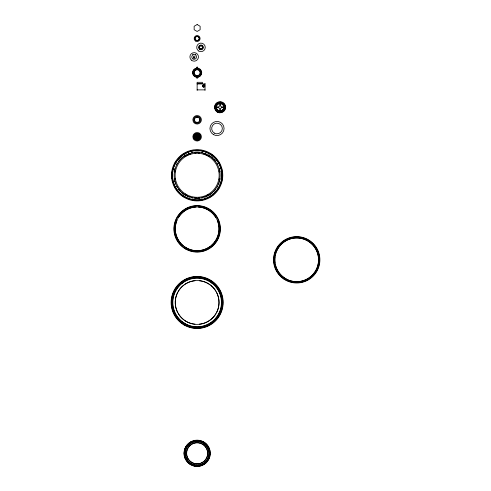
<?xml version="1.0" encoding="UTF-8"?>
<svg xmlns="http://www.w3.org/2000/svg" width="491" height="491" viewBox="0 0 491 491"><rect width="100%" height="100%" fill="white"/><g stroke="black" fill="none" stroke-linecap="round" stroke-linejoin="round"><path stroke-width="0.74" d="M219.747 103.687L219.735 105.988A1.313 1.313 0 0 0 218.808 106.915L216.506 106.928M220.404 110.831L220.416 108.529A1.313 1.313 0 0 0 221.343 107.597L223.644 107.584M194.596 119.098L194.596 120.461M193.687 136.762C193.522 132.331 200.758 132.331 200.586 136.762C200.758 141.193 193.522 141.193 193.687 136.762L200.586 136.762M197.818 117.245L196.455 117.245A2.627 2.627 0 0 0 195.277 121.639A2.627 2.627 0 0 0 199.677 120.461L199.677 119.098M215.549 106.7L215.488 107.357M215.874 106.7L215.819 107.357M215.985 106.7L215.905 107.357M224.227 107.357L224.166 106.7M224.332 107.357L224.277 106.7M224.663 107.357L224.626 106.7M196.247 140.095L198.033 133.429M216.071 105.013L215.795 105.614L216.12 105.743L216.371 105.135L215.745 104.878M216.108 105.148L215.856 105.755L216.476 106.013L216.727 105.405L216.408 105.27L216.157 105.878M217.814 111.635L218.237 110.61L218.845 110.862L218.544 111.586L217.936 111.334M223.822 109.051L224.056 108.437M224.264 109.119L224.197 108.382L223.945 108.984L224.565 109.241M195.412 139.751L198.861 133.773M216.783 104.196L217.28 103.767M216.954 104.368L217.445 103.932M217.028 104.448L217.525 104.012M223.319 109.806L222.902 110.322M223.399 109.886L222.963 110.383M223.632 110.119C223.374 111.175 222.153 109.972 223.086 109.579L223.644 110.131M222.951 103.687L222.392 104.245C222.797 105.172 223.994 103.975 222.951 103.687L223.331 104.006M194.7 139.205L199.579 134.325M217.212 103.705C216.144 103.951 217.353 105.178 217.759 104.245L216.967 103.454M194.148 138.487L200.125 135.037M218.102 103.116L218.716 102.883L219.004 103.589L218.397 103.84L217.973 102.815M218.139 103.214L218.747 102.963M218.231 103.435L218.839 103.184M218.274 103.54L218.876 103.263M223.669 105.129L223.337 105.264L223.614 105.866L224.234 105.608L223.982 105L223.65 105.135L223.933 105.731M215.966 109.033L216.586 108.775L216.359 108.155L215.334 108.634L215.586 109.241L216.206 108.984L215.954 108.382M221.435 111.162L222.049 110.929M221.472 111.261L222.079 111.009M221.601 111.561L222.214 111.334L221.914 110.61L221.306 110.862L221.729 111.887M193.804 137.658L200.469 135.872M219.747 102.699L220.404 102.699M219.747 103.03L220.404 103.03M219.747 103.141L220.404 103.141M220.404 111.377L219.747 111.377M220.404 111.488L219.747 111.488M219.747 111.813L220.404 111.813M220.078 111.88L220.404 111.838M197.818 122.32L196.455 122.32M196.24 68.181L198.033 68.181M198.033 77.21L196.24 77.21M197.137 83.623L202.396 83.623L202.396 82.31L197.137 82.31L197.137 90.375M197.137 83.967L205.023 83.967M197.137 89.878L205.023 89.878M215.199 106.7L216.316 106.7L216.255 107.357L215.138 107.357M223.644 106.928L221.349 106.928A1.313 1.313 0 0 0 220.416 105.988L220.416 103.687M216.506 107.584L218.802 107.584A1.313 1.313 0 0 0 219.735 108.529L219.747 110.831M193.804 135.872L200.469 137.658M221.312 103.184L221.92 103.435M221.281 103.263L221.877 103.54M224.074 108.45L223.755 108.315L223.503 108.922L224.123 109.18M218.114 110.911L218.71 111.181M218.072 111.009L218.679 111.261M194.148 135.037L200.125 138.487M222.877 103.767L223.27 104.067M222.705 103.932L223.196 104.368M222.626 104.012L223.123 104.448M217.268 110.303L216.832 109.806M217.188 110.383L216.752 109.886M194.7 134.325L199.579 139.205M216.519 110.119C216.776 111.175 217.998 109.972 217.065 109.579L216.273 110.365L216.574 110.757M195.412 133.773L198.861 139.751M194.098 73.951L194.405 74.522M224.105 105.006L224.332 105.62M216.267 108.904L216.046 108.284M215.715 108.425L215.887 109.119M196.247 133.429L198.033 140.095M224.516 106.7L224.675 107.259M220.404 102.349L220.404 103.466L219.747 103.466L219.747 102.349M205.023 83.47L205.023 90.375M197.137 133.313L197.137 140.211M209.731 454.543A12.649 12.649 0 0 1 209.547 455.771M209.246 456.98A12.649 12.649 0 0 1 208.828 458.146M208.294 459.269A12.649 12.649 0 0 1 205.164 463.087M204.164 463.823A12.649 12.649 0 0 1 200.813 465.413M199.604 465.714A12.649 12.649 0 0 1 194.669 465.714M193.466 465.413A12.649 12.649 0 0 1 190.109 463.823M189.109 463.087A12.649 12.649 0 0 1 185.979 459.269M185.451 458.146A12.649 12.649 0 0 1 185.027 456.98M184.726 455.771A12.649 12.649 0 0 1 184.548 454.543M184.548 452.064A12.649 12.649 0 0 1 185.451 448.461M185.979 447.338A12.649 12.649 0 0 1 188.188 444.355M189.109 443.526A12.649 12.649 0 0 1 194.669 440.893M199.604 440.893A12.649 12.649 0 0 1 205.164 443.526M206.085 444.355A12.649 12.649 0 0 1 208.294 447.338M208.828 448.461A12.649 12.649 0 0 1 209.731 452.064M210.038 452.033A12.962 12.962 0 0 1 210.038 454.574M209.847 455.832A12.962 12.962 0 0 1 208.571 459.416M206.3 462.473A12.962 12.962 0 0 1 203.249 464.738M202.096 465.278A12.962 12.962 0 0 1 199.665 466.014M198.407 466.205A12.962 12.962 0 0 1 195.866 466.205M194.608 466.014A12.962 12.962 0 0 1 192.177 465.278M189.937 464.081A12.962 12.962 0 0 1 187.973 462.473M185.708 459.416A12.962 12.962 0 0 1 184.426 455.832M184.235 454.574A12.962 12.962 0 0 1 184.235 452.033M184.426 450.775A12.962 12.962 0 0 1 187.12 445.079M187.973 444.14A12.962 12.962 0 0 1 191.03 441.875M193.374 440.9A12.962 12.962 0 0 1 200.899 440.9M203.249 441.875A12.962 12.962 0 0 1 206.3 444.14M207.159 445.079A12.962 12.962 0 0 1 209.847 450.775M276.513 251.447A21.856 21.856 0 0 1 301.664 238.528A21.856 21.856 0 0 1 318.512 261.237A21.856 21.856 0 0 1 298.847 281.558M297.779 281.638A21.856 21.856 0 0 1 295.631 281.638M294.563 281.558A21.856 21.856 0 0 1 289.34 280.386M288.34 279.999A21.856 21.856 0 0 1 275.273 264.072M275.089 263.016A21.856 21.856 0 0 1 275.089 256.603M275.273 255.547A21.856 21.856 0 0 1 275.506 254.498M275.795 253.466A21.856 21.856 0 0 1 276.126 252.448M216.408 292.157A21.856 21.856 0 0 1 218.753 305.666M218.569 306.728A21.856 21.856 0 0 1 216.408 312.761M215.88 313.694A21.856 21.856 0 0 1 211.001 319.353M210.154 320.015A21.856 21.856 0 0 1 199.278 324.207M194.995 324.207A21.856 21.856 0 0 1 184.119 320.015M183.272 319.353A21.856 21.856 0 0 1 178.393 313.694M177.865 312.761A21.856 21.856 0 0 1 177.865 292.157M178.393 291.224A21.856 21.856 0 0 1 183.272 285.566M184.119 284.909A21.856 21.856 0 0 1 194.995 280.711M199.278 280.711A21.856 21.856 0 0 1 210.154 284.909M211.001 285.566A21.856 21.856 0 0 1 215.88 291.224M222.38 304.948A25.366 25.366 0 0 1 222.233 306.181M215.076 320.396A25.366 25.366 0 0 1 213.229 322.071M212.247 322.839A25.366 25.366 0 0 1 211.228 323.551M204.501 326.736A25.366 25.366 0 0 1 203.299 327.067M198.382 327.798A25.366 25.366 0 0 1 195.891 327.798M190.974 327.067A25.366 25.366 0 0 1 189.772 326.736M183.045 323.551A25.366 25.366 0 0 1 182.026 322.839M181.044 322.071A25.366 25.366 0 0 1 179.203 320.396M172.046 306.181A25.366 25.366 0 0 1 171.893 304.948M171.893 299.976A25.366 25.366 0 0 1 172.046 298.737M176.76 287.352A25.366 25.366 0 0 1 177.527 286.37M179.203 284.522A25.366 25.366 0 0 1 181.044 282.853M182.026 282.086A25.366 25.366 0 0 1 183.045 281.368M189.772 278.188A25.366 25.366 0 0 1 190.974 277.857M195.891 277.127A25.366 25.366 0 0 1 198.382 277.127M203.299 277.857A25.366 25.366 0 0 1 204.501 278.188M211.228 281.368A25.366 25.366 0 0 1 212.247 282.086M213.229 282.853A25.366 25.366 0 0 1 215.076 284.522M216.746 286.37A25.366 25.366 0 0 1 217.513 287.352M222.233 298.737A25.366 25.366 0 0 1 222.38 299.976M182.584 322.084A24.433 24.433 0 0 1 181.639 321.347M181.639 283.577A24.433 24.433 0 0 1 182.584 282.841M211.689 282.841A24.433 24.433 0 0 1 212.634 283.577M220.078 101.999A5.26 5.26 0 0 1 221.435 112.335M220.078 112.513A5.26 5.26 0 0 1 218.716 102.177M221.097 111.064A3.946 3.946 0 0 1 219.054 111.064M218.102 110.671A3.946 3.946 0 0 1 217.286 110.045M196.455 117.245A2.627 2.627 0 0 1 199.677 120.461M192.54 54.446A2.958 2.958 0 0 1 193.049 54.17M195.314 54.17A2.958 2.958 0 0 1 195.823 54.446M194.737 58.091A1.313 1.313 0 0 1 194.436 58.19M193.982 58.202A1.313 1.313 0 0 1 193.675 58.116M217.329 220.484A21.856 21.856 0 0 1 218.753 232.053M218.569 233.108A21.856 21.856 0 0 1 215.88 240.081M215.31 240.989A21.856 21.856 0 0 1 211.001 245.739M210.154 246.402A21.856 21.856 0 0 1 199.278 250.594M198.211 250.674A21.856 21.856 0 0 1 196.062 250.674M194.995 250.594A21.856 21.856 0 0 1 184.119 246.402M183.272 245.739A21.856 21.856 0 0 1 175.704 233.108M175.52 232.053A21.856 21.856 0 0 1 176.944 220.484M178.393 217.611A21.856 21.856 0 0 1 196.062 207.018M198.211 207.018A21.856 21.856 0 0 1 215.88 217.611M219.256 178.558A22.359 22.359 0 0 1 219.072 179.645M208.632 194.461A22.359 22.359 0 0 1 206.699 195.492M204.673 196.332A22.359 22.359 0 0 1 203.63 196.676M199.328 197.535A22.359 22.359 0 0 1 198.235 197.615M196.038 197.615A22.359 22.359 0 0 1 194.945 197.535M190.649 196.676A22.359 22.359 0 0 1 189.606 196.332M187.574 195.492A22.359 22.359 0 0 1 185.641 194.461M175.207 179.645A22.359 22.359 0 0 1 175.017 178.558M175.017 171.997A22.359 22.359 0 0 1 175.207 170.917M184.714 156.684A22.359 22.359 0 0 1 188.581 154.622M189.606 154.223A22.359 22.359 0 0 1 190.649 153.879M194.945 153.026A22.359 22.359 0 0 1 196.038 152.946M198.235 152.946A22.359 22.359 0 0 1 199.328 153.026M203.63 153.879A22.359 22.359 0 0 1 204.673 154.223M205.692 154.622A22.359 22.359 0 0 1 209.559 156.684M219.072 170.917A22.359 22.359 0 0 1 219.256 171.997M220.134 178.693A23.249 23.249 0 0 1 219.937 179.816M219.692 180.927A23.249 23.249 0 0 1 219.385 182.026M219.029 183.112A23.249 23.249 0 0 1 218.618 184.174M217.642 186.236A23.249 23.249 0 0 1 217.077 187.231M215.813 189.127A23.249 23.249 0 0 1 213.579 191.717M212.75 192.509A23.249 23.249 0 0 1 208.098 195.786M207.079 196.296A23.249 23.249 0 0 1 204.968 197.167M202.789 197.83A23.249 23.249 0 0 1 201.672 198.082M199.414 198.419A23.249 23.249 0 0 1 194.859 198.419M192.601 198.082A23.249 23.249 0 0 1 191.49 197.83M189.305 197.167A23.249 23.249 0 0 1 187.2 196.296M186.175 195.786A23.249 23.249 0 0 1 181.523 192.509M180.7 191.717A23.249 23.249 0 0 1 178.466 189.127M177.196 187.231A23.249 23.249 0 0 1 176.631 186.236M175.655 184.174A23.249 23.249 0 0 1 175.25 183.112M174.888 182.026A23.249 23.249 0 0 1 174.587 180.927M174.336 179.816A23.249 23.249 0 0 1 174.139 178.693M174.139 171.868A23.249 23.249 0 0 1 174.336 170.745M174.587 169.628A23.249 23.249 0 0 1 174.888 168.53M176.631 164.319A23.249 23.249 0 0 1 177.196 163.325M178.466 161.429A23.249 23.249 0 0 1 180.7 158.839M181.523 158.053A23.249 23.249 0 0 1 186.175 154.775M188.243 153.8A23.249 23.249 0 0 1 189.305 153.388M191.49 152.726A23.249 23.249 0 0 1 192.601 152.48M194.859 152.142A23.249 23.249 0 0 1 199.414 152.142M201.672 152.48A23.249 23.249 0 0 1 202.789 152.726M204.968 153.388A23.249 23.249 0 0 1 206.036 153.8M208.098 154.775A23.249 23.249 0 0 1 212.75 158.053M213.579 158.839A23.249 23.249 0 0 1 215.813 161.429M217.077 163.325A23.249 23.249 0 0 1 217.642 164.319M219.385 168.53A23.249 23.249 0 0 1 219.692 169.628M219.937 170.745A23.249 23.249 0 0 1 220.134 171.868M222.313 177.76A25.299 25.299 0 0 1 222.159 178.994M221.95 180.215A25.299 25.299 0 0 1 221.68 181.425M219.446 187.206A25.299 25.299 0 0 1 218.839 188.286M213.186 194.835A25.299 25.299 0 0 1 212.21 195.602M211.191 196.314A25.299 25.299 0 0 1 210.142 196.977M202.071 200.095A25.299 25.299 0 0 1 200.85 200.303M193.423 200.303A25.299 25.299 0 0 1 192.202 200.095M184.131 196.977A25.299 25.299 0 0 1 183.082 196.314M182.069 195.602A25.299 25.299 0 0 1 181.087 194.835M175.44 188.286A25.299 25.299 0 0 1 174.827 187.206M172.599 181.425A25.299 25.299 0 0 1 172.323 180.215M172.114 178.994A25.299 25.299 0 0 1 171.96 177.76M171.96 172.801A25.299 25.299 0 0 1 172.114 171.568M172.323 170.346A25.299 25.299 0 0 1 172.599 169.131M174.827 163.356A25.299 25.299 0 0 1 175.44 162.275M181.087 155.727A25.299 25.299 0 0 1 182.069 154.96M183.082 154.248A25.299 25.299 0 0 1 184.131 153.579M192.202 150.467A25.299 25.299 0 0 1 193.423 150.252M200.85 150.252A25.299 25.299 0 0 1 202.071 150.467M210.142 153.579A25.299 25.299 0 0 1 211.191 154.248M212.21 154.96A25.299 25.299 0 0 1 213.186 155.727M218.839 162.275A25.299 25.299 0 0 1 219.446 163.356M221.68 169.131A25.299 25.299 0 0 1 221.95 170.346M222.159 171.568A25.299 25.299 0 0 1 222.313 172.801M203.231 85.808C203.839 87.693 204.698 84.483 203.231 85.808M216.586 106.32L216.586 108.192A3.615 3.615 0 0 0 219.139 110.751L221.011 110.751A3.615 3.615 0 0 0 223.565 108.192L223.565 106.32A3.615 3.615 0 0 0 221.011 103.767L219.139 103.767A3.615 3.615 0 0 0 216.586 106.32M223.908 107.259L225.013 107.357L224.952 106.7L223.835 106.7L223.908 107.259M221.447 102.864L221.146 103.589L221.754 103.84L222.055 103.116L221.447 102.864M197.137 24.55L194.148 26.275L194.148 29.724L197.137 31.449L200.125 29.724L200.125 26.275L197.137 24.55M224.405 104.878L223.779 105.135L224.031 105.743L224.657 105.485L224.405 104.878M220.404 111.046L219.747 111.046L219.747 112.163L220.404 112.163L220.404 111.046M197.137 68.421L196.302 68.507A4.272 4.272 0 0 0 196.302 76.884L197.971 76.884A4.272 4.272 0 0 0 197.971 68.507L197.137 68.421M197.468 67.138L196.811 67.138L196.811 68.458L197.468 68.458L197.468 67.138M197.468 76.934L196.811 76.934L196.811 78.247L197.468 78.247L197.468 76.934M191.14 463.694A11.993 11.993 0 0 0 209.135 453.303A11.993 11.993 0 0 0 191.14 442.919A11.993 11.993 0 0 0 191.14 463.694M191.797 462.553A10.679 10.679 0 0 0 207.816 453.303A10.679 10.679 0 0 0 191.797 444.054A10.679 10.679 0 0 0 191.797 462.553M189.864 463.455A12.49 12.49 0 0 0 209.565 454.531A12.49 12.49 0 0 0 191.981 441.931A12.49 12.49 0 0 0 189.864 463.455M190.729 464.406A12.815 12.815 0 0 0 209.952 453.303A12.815 12.815 0 0 0 190.729 442.207A12.815 12.815 0 0 0 190.729 464.406M191.22 463.553A11.833 11.833 0 0 0 208.97 453.303A11.833 11.833 0 0 0 191.22 443.06A11.833 11.833 0 0 0 191.22 463.553M191.877 462.412A10.514 10.514 0 0 0 207.656 453.303A10.514 10.514 0 0 0 191.877 444.195A10.514 10.514 0 0 0 191.877 462.412M190.944 464.032A12.385 12.385 0 0 0 209.522 453.303A12.385 12.385 0 0 0 190.944 442.575A12.385 12.385 0 0 0 190.944 464.032M190.563 464.689A13.147 13.147 0 0 0 210.283 453.303A13.147 13.147 0 0 0 190.563 441.918A13.147 13.147 0 0 0 190.563 464.689M285.277 279.6A22.856 22.856 0 0 0 319.555 259.807A22.856 22.856 0 0 0 285.277 240.019A22.856 22.856 0 0 0 285.277 279.6M285.744 278.79A21.923 21.923 0 0 0 318.628 259.807A21.923 21.923 0 0 0 285.744 240.823A21.923 21.923 0 0 0 285.744 278.79M284.142 279.293A23.181 23.181 0 0 0 319.862 260.948A23.181 23.181 0 0 0 286.112 239.191A23.181 23.181 0 0 0 284.142 279.293M183.965 322.888A24.305 24.305 0 0 0 221.41 303.653A24.305 24.305 0 0 0 186.034 280.846A24.305 24.305 0 0 0 183.965 322.888M186.175 321.445A21.923 21.923 0 0 0 219.06 302.462A21.923 21.923 0 0 0 186.175 283.479A21.923 21.923 0 0 0 186.175 321.445M184.659 324.078A24.961 24.961 0 0 0 222.098 302.462A24.961 24.961 0 0 0 184.659 280.846A24.961 24.961 0 0 0 184.659 324.078M184.825 323.79A24.63 24.63 0 0 0 221.766 302.462A24.63 24.63 0 0 0 184.825 281.128A24.63 24.63 0 0 0 184.825 323.79M184.291 324.717A25.698 25.698 0 0 0 222.834 302.462A25.698 25.698 0 0 0 184.291 280.208A25.698 25.698 0 0 0 184.291 324.717M184.125 324.999A26.023 26.023 0 0 0 223.16 302.462A26.023 26.023 0 0 0 184.125 279.925A26.023 26.023 0 0 0 184.125 324.999M217.587 111.567A4.971 4.971 0 0 0 225.05 107.259A4.971 4.971 0 0 0 217.587 102.95A4.971 4.971 0 0 0 217.587 111.567M217.28 112.095A5.585 5.585 0 0 0 225.664 107.259A5.585 5.585 0 0 0 217.28 102.416A5.585 5.585 0 0 0 217.28 112.095M213.475 134.614A7.064 7.064 0 0 0 224.074 128.495A7.064 7.064 0 0 0 213.475 122.376A7.064 7.064 0 0 0 213.475 134.614M214.334 133.116A5.34 5.34 0 0 0 222.343 128.495A5.34 5.34 0 0 0 214.334 123.867A5.34 5.34 0 0 0 214.334 133.116M194.117 139.782A4.272 4.272 0 0 0 201.267 137.867A4.272 4.272 0 0 0 196.032 132.638A4.272 4.272 0 0 0 194.117 139.782M195.412 122.768A3.449 3.449 0 0 0 200.586 119.779A3.449 3.449 0 0 0 195.412 116.79A3.449 3.449 0 0 0 195.412 122.768M194.117 122.799A4.272 4.272 0 0 0 201.267 120.884A4.272 4.272 0 0 0 196.032 115.655A4.272 4.272 0 0 0 194.117 122.799M203.299 86.655A0.829 0.829 0 0 0 204.538 85.937A0.829 0.829 0 0 0 203.299 85.219A0.829 0.829 0 0 0 203.299 86.655M203.219 86.79A0.988 0.988 0 0 0 204.698 85.937A0.988 0.988 0 0 0 203.219 85.084A0.988 0.988 0 0 0 203.219 86.79M203.133 86.932A1.148 1.148 0 0 0 204.857 85.937A1.148 1.148 0 0 0 203.133 84.943A1.148 1.148 0 0 0 203.133 86.932M203.348 86.563A0.724 0.724 0 0 0 204.434 85.937A0.724 0.724 0 0 0 203.348 85.311A0.724 0.724 0 0 0 203.348 86.563M195.492 75.54A3.284 3.284 0 0 0 200.426 72.693A3.284 3.284 0 0 0 195.492 69.851A3.284 3.284 0 0 0 195.492 75.54M195.657 75.258A2.958 2.958 0 0 0 200.095 72.693A2.958 2.958 0 0 0 195.657 70.133A2.958 2.958 0 0 0 195.657 75.258M194.835 76.682A4.603 4.603 0 0 0 201.74 72.693A4.603 4.603 0 0 0 194.835 68.709A4.603 4.603 0 0 0 194.835 76.682M200.003 48.499A1.479 1.479 0 0 0 202.433 47.67A1.479 1.479 0 0 0 200.506 45.982A1.479 1.479 0 0 0 200.003 48.499M199.88 48.922A1.89 1.89 0 0 0 202.863 47.572A1.89 1.89 0 0 0 200.199 45.663A1.89 1.89 0 0 0 199.88 48.922M199.788 49.45A2.381 2.381 0 0 0 203.36 47.382A2.381 2.381 0 0 0 199.788 45.319A2.381 2.381 0 0 0 199.788 49.45M198.843 51.082A4.272 4.272 0 0 0 205.25 47.382A4.272 4.272 0 0 0 198.843 43.687A4.272 4.272 0 0 0 198.843 51.082M191.361 60.117A4.272 4.272 0 0 0 198.37 57.735A4.272 4.272 0 0 0 192.803 52.856A4.272 4.272 0 0 0 191.361 60.117M193.638 57.521A0.822 0.822 0 0 0 194.988 57.06A0.822 0.822 0 0 0 193.914 56.127A0.822 0.822 0 0 0 193.638 57.521M192.988 58.969A2.381 2.381 0 0 0 196.56 56.901A2.381 2.381 0 0 0 192.988 54.839A2.381 2.381 0 0 0 192.988 58.969M195.989 40.508A2.302 2.302 0 0 0 199.438 38.519A2.302 2.302 0 0 0 195.989 36.524A2.302 2.302 0 0 0 195.989 40.508M196.155 40.225A1.97 1.97 0 0 0 199.107 38.519A1.97 1.97 0 0 0 196.155 36.807A1.97 1.97 0 0 0 196.155 40.225M195.657 41.078A2.958 2.958 0 0 0 200.095 38.519A2.958 2.958 0 0 0 195.657 35.953A2.958 2.958 0 0 0 195.657 41.078M184.72 248.108A22.917 22.917 0 0 0 220.029 229.972A22.917 22.917 0 0 0 186.666 208.46A22.917 22.917 0 0 0 184.72 248.108M186.175 247.832A21.923 21.923 0 0 0 219.06 228.849A21.923 21.923 0 0 0 186.175 209.866A21.923 21.923 0 0 0 186.175 247.832M185.512 248.98A23.249 23.249 0 0 0 220.385 228.849A23.249 23.249 0 0 0 185.512 208.712A23.249 23.249 0 0 0 185.512 248.98M184.794 196.658A24.685 24.685 0 0 0 221.822 175.281A24.685 24.685 0 0 0 184.794 153.898A24.685 24.685 0 0 0 184.794 196.658M184.321 197.48A25.636 25.636 0 0 0 222.773 175.281A25.636 25.636 0 0 0 184.321 153.082A25.636 25.636 0 0 0 184.321 197.48M183.585 196.296A25.01 25.01 0 0 0 222.116 176.508A25.01 25.01 0 0 0 185.708 153.032A25.01 25.01 0 0 0 183.585 196.296M184.69 196.836A24.894 24.894 0 0 0 222.03 175.281A24.894 24.894 0 0 0 184.69 153.72A24.894 24.894 0 0 0 184.69 196.836M185.647 195.185A22.985 22.985 0 0 0 220.121 175.281A22.985 22.985 0 0 0 185.647 155.377A22.985 22.985 0 0 0 185.647 195.185M185.205 193.785A22.021 22.021 0 0 0 219.127 176.361A22.021 22.021 0 0 0 187.077 155.696A22.021 22.021 0 0 0 185.205 193.785"/></g></svg>
